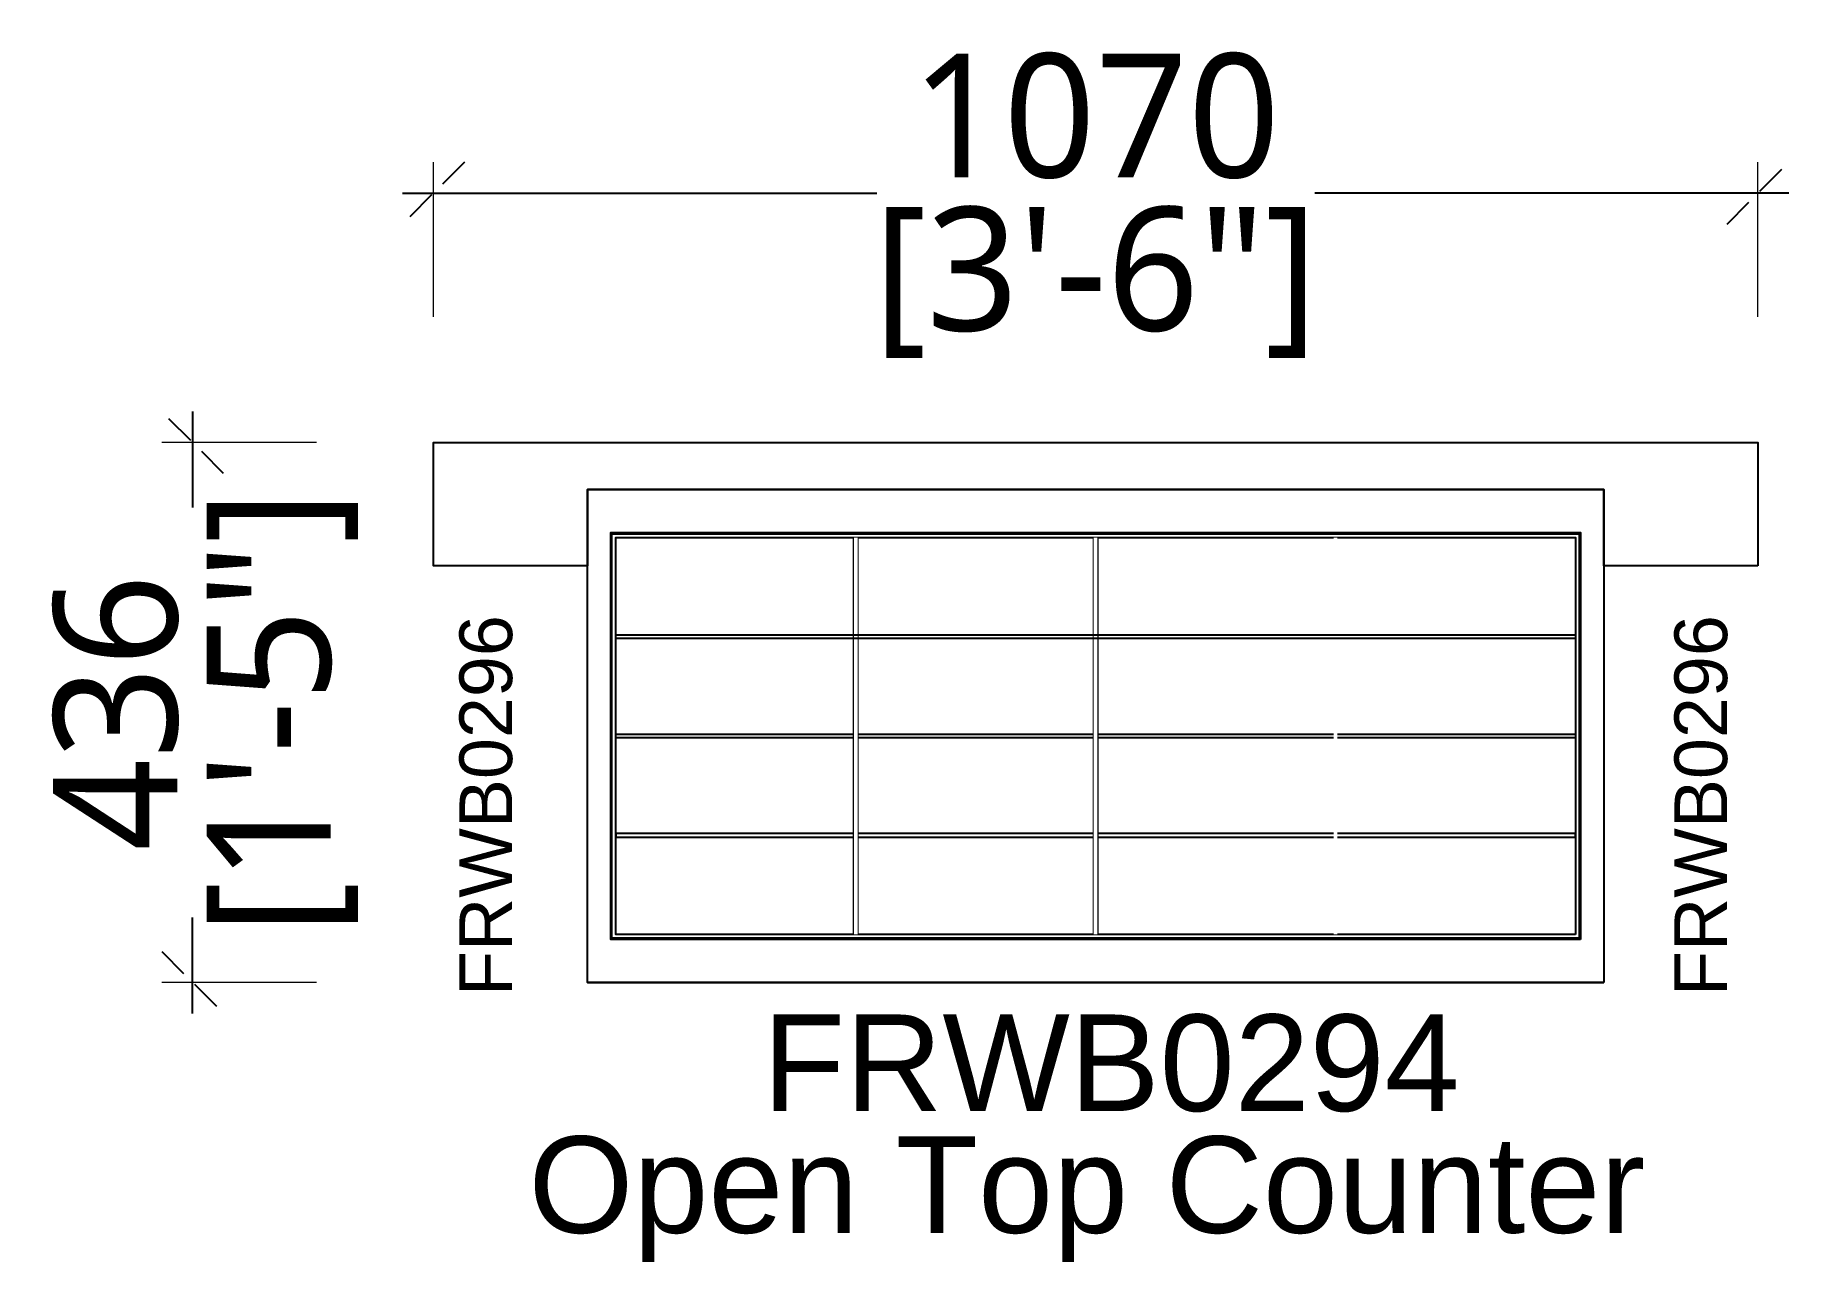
# Model space of a CAD drawing. Header units: millimetres. Extents: x 579 to 1997, y 516 to 1507.
import ezdxf

# ---------------------------------------------------------------- set-up
doc = ezdxf.new("R2010")
doc.units = ezdxf.units.MM
doc.set_wipeout_variables(frame=1)
doc.linetypes.add('DASHED', pattern=[0.75, 0.5, -0.25])
for name, color, linetype in [('Acrylic (2)', 220, 'Continuous'), ('Plywood (Common)', 22, 'Continuous'), ('Text code', 23, 'Continuous')]:
    doc.layers.add(name, color=color, linetype=linetype)
doc.styles.get("Standard").update_dxf_attribs({"font": 'arial.ttf'})
doc.styles.add('WOT-PLAN', font='segoeuil.ttf', dxfattribs={"height": 100})
doc.dimstyles.new('WOT - 100', dxfattribs={"dimtxt": 100, "dimasz": 50, "dimexe": 25, "dimexo": 25, "dimgap": 10, "dimtad": 0, "dimdec": 0, "dimzin": 0, "dimdsep": 46, "dimtxsty": 'WOT-PLAN', "dimblk": 'OBLIQUE', "dimcen": 0.09, "dimdle": 25, "dimclrd": 151, "dimclre": 151, "dimclrt": 7, "dimadec": 0, "dimazin": 0, "dimtfac": 1, "dimtdec": 0, "dimtofl": 0, "dimtmove": 0, "dimatfit": 3, "dimldrblk": 'OPEN30', "dimfxl": 100, "dimfxlon": 1, "dimtolj": 1, "dimtzin": 0, "dimlwd": -1, "dimlwe": 5, "dimarcsym": 0})

# ---------------------------------------------------------------- blocks, each defined once
blk = doc.blocks.new('tray33')
at = {"layer": 'Acrylic (2)', "ltscale": 13}
for points in [[(353157.3, -28225.5), (353942.3, -28225.5), (353942.3, -27897.5), (353157.3, -27897.5)], [(353160.3, -28222.5), (353939.3, -28222.5), (353939.3, -27900.5), (353160.3, -27900.5)], [(353551.3, -28222.5), (353551.3, -27900.5), (353548.3, -27900.5), (353548.3, -28222.5)], [(353746, -28222.5), (353746, -27900.5), (353743, -27900.5), (353743, -28222.5)], [(353160.3, -28063), (353939.3, -28063), (353939.3, -28060), (353160.3, -28060)], [(353160.3, -28140.5), (353939.3, -28140.5), (353939.3, -28143.5), (353160.3, -28143.5)]]:
    blk.add_lwpolyline(points, close=True, dxfattribs=at)
at = {"layer": 'Plywood (Common)', "color": 5, "ltscale": 13}
blk.add_line((353962.3, -28261.5), (353137.3, -28261.5), dxfattribs=at)
at = {"ltscale": 13}
for points in [[(353356.5, -28222.5), (353356.5, -27900.5), (353353.5, -27900.5), (353353.5, -28222.5)], [(353551.3, -28222.5), (353551.3, -27900.5), (353548.3, -27900.5), (353548.3, -28222.5)], [(353746, -28222.5), (353746, -27900.5), (353743, -27900.5), (353743, -28222.5)]]:
    blk.add_wipeout(points, dxfattribs=at).dxf.layer = 'Acrylic (2)'
at = {"layer": 'Acrylic (2)', "ltscale": 13}
blk.add_lwpolyline([(353160.3, -27982.5), (353939.3, -27982.5), (353939.3, -27979.5), (353160.3, -27979.5)], close=True, dxfattribs=at)
at = {"layer": 'Plywood (Common)', "color": 5, "ltscale": 13}
for points in [[(353137.3, -28261.5), (353962.3, -28261.5), (353962.3, -27861.5), (353137.3, -27861.5)], [(353156.3, -28226.5), (353943.3, -28226.5), (353943.3, -27896.5), (353156.3, -27896.5)]]:
    blk.add_lwpolyline(points, close=True, dxfattribs=at)
blk = doc.blocks.new('pop')
at = {"xscale": -0.9956660625342793, "yscale": 0.9956660625342793, "zscale": 0.9956660625342793}
blk.add_blockref('tray33', (405014.3, 328724.5), dxfattribs=at)
at = {"layer": 'Text code', "color": 8, "char_height": 42.59, "attachment_point": 1, "rotation": 90}
for insert in [(52482.7, 300574.7, 189.1), (53464.5, 300574.7, 189.1)]:
    blk.add_mtext_dynamic_manual_height_columns('FRWB0296', width=285.783, gutter_width=21.6, heights=[0], dxfattribs=dict(at, insert=insert))
at = {"layer": 'Text code', "color": 8, "char_height": 78, "attachment_point": 1}
for s, width, insert in [('FRWB0294', 343.484, (52727.8, 300559.7)), ('Open Top Counter', 1104.379, (52538.5, 300461.3))]:
    blk.add_mtext_dynamic_manual_height_columns(s, width=width, gutter_width=26, heights=[0], dxfattribs=dict(at, insert=insert))
at = {"color": 22, "ltscale": 13}
blk.add_lwpolyline([(53532, 300922), (53407.5, 300922), (53407.5, 300983.8), (52586.1, 300983.8), (52586.1, 300922), (52461.7, 300922), (52461.7, 301021.6), (53532, 301021.6), (53532, 300922)], dxfattribs=at)
blk = doc.blocks.new('_Oblique')
at = {"color": 0, "linetype": 'ByBlock', "lineweight": -2}
blk.add_line((-0.5, -0.5), (0.5, 0.5), dxfattribs=at)
blk = doc.blocks.new('*D9')
at = {"color": 151, "lineweight": 5, "ltscale": 30, "transparency": 16777216}
for p, q in [((901.2, 1279.7), (901.2, 1404.7)), ((1971.5, 1279.7), (1971.5, 1404.7))]:
    blk.add_line(p, q, dxfattribs=at)
at = {"color": 151, "ltscale": 30, "transparency": 16777216}
for p, q in [((876.2, 1379.7), (1259.4, 1379.7)), ((1996.5, 1379.7), (1613.3, 1379.7))]:
    blk.add_line(p, q, dxfattribs=at)
at = {"layer": 'Defpoints', "color": 0, "linetype": 'DASHED', "ltscale": 30, "transparency": 16777216}
for p in [(901.2, 1379.7), (901.2, 1128.5), (1971.5, 1128.5)]:
    blk.add_point(p, dxfattribs=at)
at = {"color": 151, "linetype": 'DASHED', "ltscale": 30, "transparency": 16777216, "xscale": 50, "yscale": 50, "zscale": 50, "rotation": 180}
blk.add_blockref('_Oblique', (901.2, 1379.7), dxfattribs=at)
at = {"color": 151, "linetype": 'DASHED', "ltscale": 30, "transparency": 16777216, "xscale": 50, "yscale": 50, "zscale": 50}
blk.add_blockref('_Oblique', (1971.5, 1379.7), dxfattribs=at)
at = {"color": 7, "linetype": 'DASHED', "lineweight": -2, "ltscale": 30, "transparency": 16777216, "char_height": 100, "attachment_point": 5, "style": 'WOT-PLAN'}
for s, insert in [('\\A1;1070', (1436.3, 1441.7)), ('\\A1;[3\'-6"]', (1436.3, 1307.5))]:
    blk.add_mtext(s, dxfattribs=dict(at, insert=insert))
blk = doc.blocks.new('_Open30')
at = {"color": 0, "linetype": 'ByBlock', "lineweight": -2}
for p, q in [((-1, 0.268), (0, 0)), ((0, 0), (-1, -0.268)), ((0, 0), (-1, 0))]:
    blk.add_line(p, q, dxfattribs=at)
blk = doc.blocks.new('*D10')
at = {"color": 151, "ltscale": 30, "transparency": 16777216}
for p, q in [((706.6, 1203.3), (706.6, 1125.8)), ((706.6, 717.2), (706.6, 794.6))]:
    blk.add_line(p, q, dxfattribs=at)
at = {"color": 151, "lineweight": 5, "ltscale": 30, "transparency": 16777216}
for p, q in [((806.6, 1178.3), (681.6, 1178.3)), ((806.6, 742.2), (681.6, 742.2))]:
    blk.add_line(p, q, dxfattribs=at)
at = {"layer": 'Defpoints', "color": 0, "linetype": 'DASHED', "ltscale": 30, "transparency": 16777216}
for p in [(1211, 1178.3), (706.6, 742.2), (1211, 742.2)]:
    blk.add_point(p, dxfattribs=at)
at = {"color": 151, "linetype": 'DASHED', "ltscale": 30, "transparency": 16777216, "xscale": 50, "yscale": 50, "zscale": 50}
for p, rotation in [((706.6, 1178.3), 90), ((706.6, 742.2), 270)]:
    blk.add_blockref('_Oblique', p, dxfattribs=dict(at, rotation=rotation))
at = {"color": 7, "linetype": 'DASHED', "lineweight": -2, "ltscale": 30, "transparency": 16777216, "char_height": 100, "attachment_point": 5, "rotation": 90, "style": 'WOT-PLAN'}
for s, insert in [('\\A1;[1\'-5"]', (779.1, 960.2)), ('\\A1;436', (644.9, 960.2))]:
    blk.add_mtext(s, dxfattribs=dict(at, insert=insert))

msp = doc.modelspace()

# ---------------------------------------------------------------- block references
at = {"layer": 'Plywood (Common)'}
msp.add_blockref('pop', (-51560.5, -299843.4), dxfattribs=at)

# ---------------------------------------------------------------- next in the draw order: dimensions: what is measured, and where the dimension line sits
at = {"linetype": 'DASHED', "lineweight": -2, "ltscale": 30}
dim = msp.add_linear_dim(base=(901.2, 1379.7), p1=(1971.5, 1128.5), p2=(901.2, 1128.5), dimstyle='WOT - 100', override={"dimpost": '\\X', "dimblk1": 'Oblique', "dimblk2": 'Oblique', "dimtmove": 1, "dimatfit": 2}, dxfattribs=at)
dim.commit()
dim.dimension.update_dxf_attribs({"geometry": '*D9', "text_midpoint": (1436.3, 1379.7)})
dim = msp.add_linear_dim(base=(706.6, 742.2), p1=(1211, 1178.3), p2=(1211, 742.2), angle=90, dimstyle='WOT - 100', override={"dimpost": '\\X', "dimblk1": 'Oblique', "dimblk2": 'Oblique', "dimtmove": 1, "dimatfit": 2}, dxfattribs=at)
dim.commit()
dim.dimension.update_dxf_attribs({"geometry": '*D10', "text_midpoint": (706.6, 960.2), "dimtype": 160})

doc.saveas('drawing.dxf')
